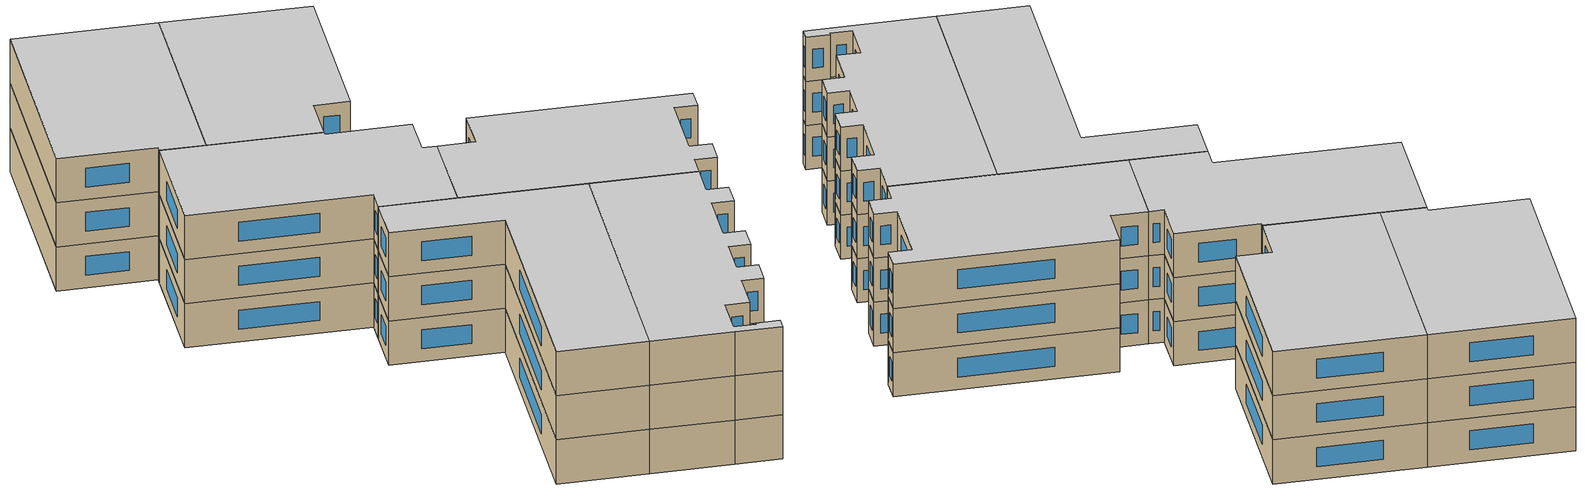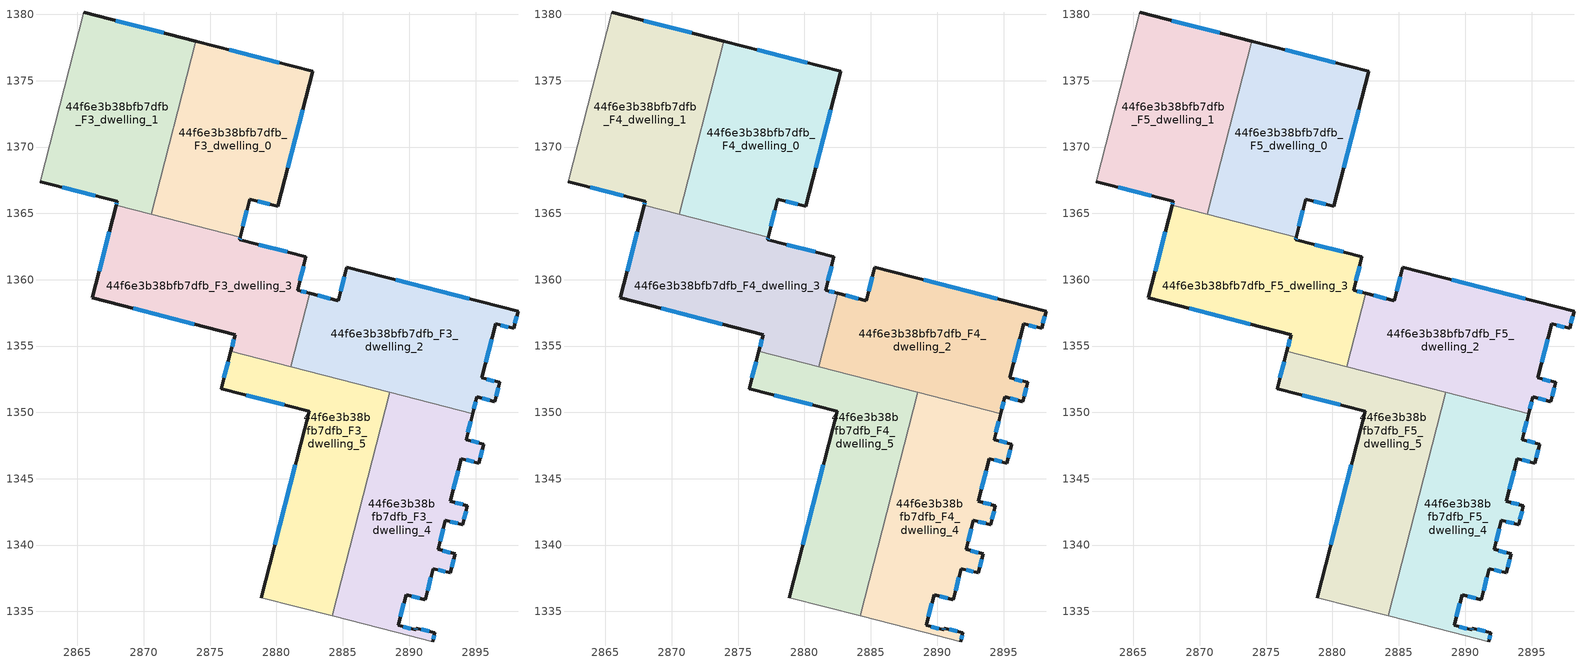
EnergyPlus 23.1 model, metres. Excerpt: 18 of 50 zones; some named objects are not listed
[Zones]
44f6e3b38bfb7dfb_F3_dwelling_0
 floor to 44f6e3b38bfb7dfb_F2_dwelling_0 (EU_floor_Construction): 2882.73,1375.7 2880.11,1365.53 2877.98,1366.06 2877.27,1363.19 2870.57,1364.92 2873.93,1377.97 z9
 wall outside (EU_wall_Construction): 2877.27,1363.19 2877.98,1366.06 2880.11,1365.53 2882.73,1375.7 2873.93,1377.97 z9:12
 wall to 44f6e3b38bfb7dfb_F3_dwelling_1 (EU_wall_Construction): 2873.93,1377.97 2870.57,1364.92 z9:12
 wall to 44f6e3b38bfb7dfb_F3_dwelling_3 (EU_wall_Construction): 2870.57,1364.92 2877.27,1363.19 z9:12
 window (EU_Window_Construction): 2880.22,1376.35 2876.45,1377.32 / 2880.86,1368.44 2881.98,1372.8 / 2878.59,1365.91 2879.5,1365.68 / 2877.47,1364.01 2877.78,1365.24 z9.86:11.14
44f6e3b38bfb7dfb_F3_dwelling_1
 floor to 44f6e3b38bfb7dfb_F2_dwelling_1 (EU_floor_Construction): 2873.93,1377.97 2870.57,1364.92 2867.91,1365.61 2867.98,1365.89 2862.17,1367.39 2865.47,1380.16 z9
 wall outside (EU_wall_Construction): 2873.93,1377.97 2865.47,1380.16 / 2862.17,1367.39 2867.98,1365.89 2867.91,1365.61 z9:12
 wall adiabatic (EU_wall_Construction): 2865.47,1380.16 2862.17,1367.39 z9:12
 wall to 44f6e3b38bfb7dfb_F3_dwelling_3 (EU_wall_Construction): 2867.91,1365.61 2870.57,1364.92 z9:12
 window (EU_Window_Construction): 2871.51,1378.6 2867.88,1379.53 / 2867.96,1365.81 2867.93,1365.69 / 2863.83,1366.96 2866.32,1366.32 z9.86:11.14
44f6e3b38bfb7dfb_F3_dwelling_2
 floor to 44f6e3b38bfb7dfb_F2_dwelling_2 (EU_floor_Construction): 2898.2,1357.62 2897.87,1356.33 2896.52,1356.68 2895.48,1352.6 2896.81,1352.26 2896.44,1350.82 2895.11,1351.16 2894.79,1349.9 2881.06,1353.44 2882.49,1358.98 2884.66,1358.42 2885.31,1360.95 z9
 wall outside (EU_wall_Construction): 2894.79,1349.9 2895.11,1351.16 2896.44,1350.82 2896.81,1352.26 2895.48,1352.6 2896.52,1356.68 2897.87,1356.33 2898.2,1357.62 2885.31,1360.95 2884.66,1358.42 2882.49,1358.98 z9:12
 wall to 44f6e3b38bfb7dfb_F3_dwelling_3 (EU_wall_Construction): 2882.49,1358.98 2881.06,1353.44 z9:12
 wall to 44f6e3b38bfb7dfb_F3_dwelling_5 (EU_wall_Construction): 2881.06,1353.44 2888.54,1351.51 z9:12
 wall to 44f6e3b38bfb7dfb_F3_dwelling_4 (EU_wall_Construction): 2888.54,1351.51 2894.79,1349.9 z9:12
 window (EU_Window_Construction): 2897.97,1356.7 2898.11,1357.25 / 2896.91,1356.58 2897.48,1356.43 / 2895.78,1353.76 2896.22,1355.51 / 2896.43,1352.35 2895.86,1352.5 / 2896.55,1351.23 2896.71,1351.84 / 2895.49,1351.06 2896.06,1350.91 / 2894.88,1350.26 2895.02,1350.8 / 2884.04,1358.58 2883.11,1358.82 / 2885.12,1360.22 2884.84,1359.14 / 2894.52,1358.57 2888.99,1360 z9.86:11.14
44f6e3b38bfb7dfb_F3_dwelling_3
 floor to 44f6e3b38bfb7dfb_F2_dwelling_3 (EU_floor_Construction): 2882.22,1361.74 2881.59,1359.21 2882.49,1358.98 2881.06,1353.44 2876.56,1354.6 2876.88,1355.86 2866.11,1358.63 2867.91,1365.61 2877.27,1363.19 2877.22,1362.99 z9
 wall outside (EU_wall_Construction): 2867.91,1365.61 2866.11,1358.63 2876.88,1355.86 2876.56,1354.6 / 2882.49,1358.98 2881.59,1359.21 2882.22,1361.74 2877.22,1362.99 2877.27,1363.19 z9:12
 wall to 44f6e3b38bfb7dfb_F3_dwelling_5 (EU_wall_Construction): 2876.56,1354.6 2881.06,1353.44 z9:12
 window (EU_Window_Construction): 2876.79,1355.5 2876.65,1354.96 / 2869.19,1357.84 2873.8,1356.65 / 2867.4,1363.61 2866.63,1360.62 / 2877.23,1363.05 2877.25,1363.14 / 2880.79,1362.1 2878.65,1362.63 / 2881.77,1359.93 2882.04,1361.02 / 2882.23,1359.04 2881.85,1359.14 z9.86:11.14
44f6e3b38bfb7dfb_F3_dwelling_4
 floor to 44f6e3b38bfb7dfb_F2_dwelling_4 (EU_floor_Construction): 2894.79,1349.9 2894.29,1347.95 2895.61,1347.61 2895.24,1346.17 2893.92,1346.51 2893.1,1343.29 2894.39,1342.96 2894.02,1341.53 2892.74,1341.86 2892.17,1339.66 2893.46,1339.33 2893.09,1337.9 2891.81,1338.23 2891.21,1335.89 2889.77,1336.26 2889.17,1333.94 2890.48,1333.6 2890.52,1333.74 2891.94,1333.38 2891.77,1332.71 2889.04,1333.42 2884.19,1334.65 2888.54,1351.51 z9
 wall outside (EU_wall_Construction): 2891.77,1332.71 2891.94,1333.38 2890.52,1333.74 2890.48,1333.6 2889.17,1333.94 2889.77,1336.26 2891.21,1335.89 2891.81,1338.23 2893.09,1337.9 2893.46,1339.33 2892.17,1339.66 2892.74,1341.86 2894.02,1341.53 2894.39,1342.96 2893.1,1343.29 2893.92,1346.51 2895.24,1346.17 2895.61,1347.61 2894.29,1347.95 2894.79,1349.9 z9:12
 wall adiabatic (EU_wall_Construction): 2884.19,1334.65 2889.04,1333.42 2891.77,1332.71 z9:12
 wall to 44f6e3b38bfb7dfb_F3_dwelling_5 (EU_wall_Construction): 2888.54,1351.51 2884.19,1334.65 z9:12
 window (EU_Window_Construction): 2893.34,1344.21 2893.69,1345.59 / 2894.02,1343.06 2893.47,1343.2 / 2894.13,1341.94 2894.28,1342.56 / 2893.1,1341.76 2893.66,1341.62 / 2892.34,1340.29 2892.58,1341.23 / 2893.09,1339.43 2892.54,1339.57 / 2893.2,1338.31 2893.36,1338.92 / 2892.18,1338.13 2892.73,1337.99 / 2891.38,1336.56 2891.64,1337.56 / 2890.18,1336.16 2890.8,1336 / 2889.34,1334.6 2889.6,1335.6 / 2890.11,1333.7 2889.55,1333.84 / 2890.51,1333.7 2890.49,1333.64 / 2891.53,1333.48 2890.92,1333.64 / 2891.81,1332.9 2891.89,1333.19 / 2894.43,1348.51 2894.65,1349.34 / 2895.23,1347.7 2894.67,1347.85 / 2895.34,1346.58 2895.5,1347.2 / 2894.3,1346.41 2894.86,1346.27 z9.86:11.14
44f6e3b38bfb7dfb_F3_dwelling_5
 floor to 44f6e3b38bfb7dfb_F2_dwelling_5 (EU_floor_Construction): 2888.54,1351.51 2884.19,1334.65 2878.84,1336.02 2882.47,1350.08 2875.83,1351.79 2876.56,1354.6 z9
 wall outside (EU_wall_Construction): 2876.56,1354.6 2875.83,1351.79 2882.47,1350.08 2878.84,1336.02 z9:12
 wall adiabatic (EU_wall_Construction): 2878.84,1336.02 2884.19,1334.65 z9:12
 window (EU_Window_Construction): 2876.35,1353.8 2876.04,1352.59 / 2881.43,1346.06 2879.88,1340.04 / 2877.73,1351.3 2880.57,1350.57 z9.86:11.14
44f6e3b38bfb7dfb_F4_dwelling_0
 floor to 44f6e3b38bfb7dfb_F3_dwelling_0 (EU_floor_Construction): 2882.73,1375.7 2880.11,1365.53 2877.98,1366.06 2877.27,1363.19 2870.57,1364.92 2873.93,1377.97 z12
 wall outside (EU_wall_Construction): 2877.27,1363.19 2877.98,1366.06 2880.11,1365.53 2882.73,1375.7 2873.93,1377.97 z12:15
 wall to 44f6e3b38bfb7dfb_F4_dwelling_1 (EU_wall_Construction): 2873.93,1377.97 2870.57,1364.92 z12:15
 wall to 44f6e3b38bfb7dfb_F4_dwelling_3 (EU_wall_Construction): 2870.57,1364.92 2877.27,1363.19 z12:15
 window (EU_Window_Construction): 2880.22,1376.35 2876.45,1377.32 / 2880.86,1368.44 2881.98,1372.8 / 2878.59,1365.91 2879.5,1365.68 / 2877.47,1364.01 2877.78,1365.24 z12.86:14.14
44f6e3b38bfb7dfb_F4_dwelling_1
 floor to 44f6e3b38bfb7dfb_F3_dwelling_1 (EU_floor_Construction): 2873.93,1377.97 2870.57,1364.92 2867.91,1365.61 2867.98,1365.89 2862.17,1367.39 2865.47,1380.16 z12
 wall outside (EU_wall_Construction): 2873.93,1377.97 2865.47,1380.16 / 2862.17,1367.39 2867.98,1365.89 2867.91,1365.61 z12:15
 wall adiabatic (EU_wall_Construction): 2865.47,1380.16 2862.17,1367.39 z12:15
 wall to 44f6e3b38bfb7dfb_F4_dwelling_3 (EU_wall_Construction): 2867.91,1365.61 2870.57,1364.92 z12:15
 window (EU_Window_Construction): 2871.51,1378.6 2867.88,1379.53 / 2867.96,1365.81 2867.93,1365.69 / 2863.83,1366.96 2866.32,1366.32 z12.86:14.14
44f6e3b38bfb7dfb_F4_dwelling_2
 floor to 44f6e3b38bfb7dfb_F3_dwelling_2 (EU_floor_Construction): 2898.2,1357.62 2897.87,1356.33 2896.52,1356.68 2895.48,1352.6 2896.81,1352.26 2896.44,1350.82 2895.11,1351.16 2894.79,1349.9 2881.06,1353.44 2882.49,1358.98 2884.66,1358.42 2885.31,1360.95 z12
 wall outside (EU_wall_Construction): 2894.79,1349.9 2895.11,1351.16 2896.44,1350.82 2896.81,1352.26 2895.48,1352.6 2896.52,1356.68 2897.87,1356.33 2898.2,1357.62 2885.31,1360.95 2884.66,1358.42 2882.49,1358.98 z12:15
 wall to 44f6e3b38bfb7dfb_F4_dwelling_3 (EU_wall_Construction): 2882.49,1358.98 2881.06,1353.44 z12:15
 wall to 44f6e3b38bfb7dfb_F4_dwelling_5 (EU_wall_Construction): 2881.06,1353.44 2888.54,1351.51 z12:15
 wall to 44f6e3b38bfb7dfb_F4_dwelling_4 (EU_wall_Construction): 2888.54,1351.51 2894.79,1349.9 z12:15
 window (EU_Window_Construction): 2897.97,1356.7 2898.11,1357.25 / 2896.91,1356.58 2897.48,1356.43 / 2895.78,1353.76 2896.22,1355.51 / 2896.43,1352.35 2895.86,1352.5 / 2896.55,1351.23 2896.71,1351.84 / 2895.49,1351.06 2896.06,1350.91 / 2894.88,1350.26 2895.02,1350.8 / 2884.04,1358.58 2883.11,1358.82 / 2885.12,1360.22 2884.84,1359.14 / 2894.52,1358.57 2888.99,1360 z12.86:14.14
44f6e3b38bfb7dfb_F4_dwelling_3
 floor to 44f6e3b38bfb7dfb_F3_dwelling_3 (EU_floor_Construction): 2882.22,1361.74 2881.59,1359.21 2882.49,1358.98 2881.06,1353.44 2876.56,1354.6 2876.88,1355.86 2866.11,1358.63 2867.91,1365.61 2877.27,1363.19 2877.22,1362.99 z12
 wall outside (EU_wall_Construction): 2867.91,1365.61 2866.11,1358.63 2876.88,1355.86 2876.56,1354.6 / 2882.49,1358.98 2881.59,1359.21 2882.22,1361.74 2877.22,1362.99 2877.27,1363.19 z12:15
 wall to 44f6e3b38bfb7dfb_F4_dwelling_5 (EU_wall_Construction): 2876.56,1354.6 2881.06,1353.44 z12:15
 window (EU_Window_Construction): 2876.79,1355.5 2876.65,1354.96 / 2869.19,1357.84 2873.8,1356.65 / 2867.4,1363.61 2866.63,1360.62 / 2877.23,1363.05 2877.25,1363.14 / 2880.79,1362.1 2878.65,1362.63 / 2881.77,1359.93 2882.04,1361.02 / 2882.23,1359.04 2881.85,1359.14 z12.86:14.14
44f6e3b38bfb7dfb_F4_dwelling_4
 floor to 44f6e3b38bfb7dfb_F3_dwelling_4 (EU_floor_Construction): 2894.79,1349.9 2894.29,1347.95 2895.61,1347.61 2895.24,1346.17 2893.92,1346.51 2893.1,1343.29 2894.39,1342.96 2894.02,1341.53 2892.74,1341.86 2892.17,1339.66 2893.46,1339.33 2893.09,1337.9 2891.81,1338.23 2891.21,1335.89 2889.77,1336.26 2889.17,1333.94 2890.48,1333.6 2890.52,1333.74 2891.94,1333.38 2891.77,1332.71 2889.04,1333.42 2884.19,1334.65 2888.54,1351.51 z12
 wall outside (EU_wall_Construction): 2891.77,1332.71 2891.94,1333.38 2890.52,1333.74 2890.48,1333.6 2889.17,1333.94 2889.77,1336.26 2891.21,1335.89 2891.81,1338.23 2893.09,1337.9 2893.46,1339.33 2892.17,1339.66 2892.74,1341.86 2894.02,1341.53 2894.39,1342.96 2893.1,1343.29 2893.92,1346.51 2895.24,1346.17 2895.61,1347.61 2894.29,1347.95 2894.79,1349.9 z12:15
 wall adiabatic (EU_wall_Construction): 2884.19,1334.65 2889.04,1333.42 2891.77,1332.71 z12:15
 wall to 44f6e3b38bfb7dfb_F4_dwelling_5 (EU_wall_Construction): 2888.54,1351.51 2884.19,1334.65 z12:15
 window (EU_Window_Construction): 2893.34,1344.21 2893.69,1345.59 / 2894.02,1343.06 2893.47,1343.2 / 2894.13,1341.94 2894.28,1342.56 / 2893.1,1341.76 2893.66,1341.62 / 2892.34,1340.29 2892.58,1341.23 / 2893.09,1339.43 2892.54,1339.57 / 2893.2,1338.31 2893.36,1338.92 / 2892.18,1338.13 2892.73,1337.99 / 2891.38,1336.56 2891.64,1337.56 / 2890.18,1336.16 2890.8,1336 / 2889.34,1334.6 2889.6,1335.6 / 2890.11,1333.7 2889.55,1333.84 / 2890.51,1333.7 2890.49,1333.64 / 2891.53,1333.48 2890.92,1333.64 / 2891.81,1332.9 2891.89,1333.19 / 2894.43,1348.51 2894.65,1349.34 / 2895.23,1347.7 2894.67,1347.85 / 2895.34,1346.58 2895.5,1347.2 / 2894.3,1346.41 2894.86,1346.27 z12.86:14.14
44f6e3b38bfb7dfb_F4_dwelling_5
 floor to 44f6e3b38bfb7dfb_F3_dwelling_5 (EU_floor_Construction): 2888.54,1351.51 2884.19,1334.65 2878.84,1336.02 2882.47,1350.08 2875.83,1351.79 2876.56,1354.6 z12
 wall outside (EU_wall_Construction): 2876.56,1354.6 2875.83,1351.79 2882.47,1350.08 2878.84,1336.02 z12:15
 wall adiabatic (EU_wall_Construction): 2878.84,1336.02 2884.19,1334.65 z12:15
 window (EU_Window_Construction): 2876.35,1353.8 2876.04,1352.59 / 2881.43,1346.06 2879.88,1340.04 / 2877.73,1351.3 2880.57,1350.57 z12.86:14.14
44f6e3b38bfb7dfb_F5_dwelling_0
 floor to 44f6e3b38bfb7dfb_F4_dwelling_0 (EU_floor_Construction): 2882.73,1375.7 2880.11,1365.53 2877.98,1366.06 2877.27,1363.19 2870.57,1364.92 2873.93,1377.97 z15
 wall outside (EU_wall_Construction): 2877.27,1363.19 2877.98,1366.06 2880.11,1365.53 2882.73,1375.7 2873.93,1377.97 z15:18
 wall to 44f6e3b38bfb7dfb_F5_dwelling_1 (EU_wall_Construction): 2873.93,1377.97 2870.57,1364.92 z15:18
 wall to 44f6e3b38bfb7dfb_F5_dwelling_3 (EU_wall_Construction): 2870.57,1364.92 2877.27,1363.19 z15:18
 window (EU_Window_Construction): 2880.22,1376.35 2876.45,1377.32 / 2880.86,1368.44 2881.98,1372.8 / 2878.59,1365.91 2879.5,1365.68 / 2877.47,1364.01 2877.78,1365.24 z15.86:17.14
 ceiling to 44f6e3b38bfb7dfb_F6_dwelling_0 (EU_floor_Construction): 2880.11,1365.53 2882.73,1375.7 2873.93,1377.97 2870.57,1364.92 2877.27,1363.19 2877.98,1366.06 z18
44f6e3b38bfb7dfb_F5_dwelling_1
 floor to 44f6e3b38bfb7dfb_F4_dwelling_1 (EU_floor_Construction): 2873.93,1377.97 2870.57,1364.92 2867.91,1365.61 2867.98,1365.89 2862.17,1367.39 2865.47,1380.16 z15
 wall outside (EU_wall_Construction): 2873.93,1377.97 2865.47,1380.16 / 2862.17,1367.39 2867.98,1365.89 2867.91,1365.61 z15:18
 wall adiabatic (EU_wall_Construction): 2865.47,1380.16 2862.17,1367.39 z15:18
 wall to 44f6e3b38bfb7dfb_F5_dwelling_3 (EU_wall_Construction): 2867.91,1365.61 2870.57,1364.92 z15:18
 window (EU_Window_Construction): 2871.51,1378.6 2867.88,1379.53 / 2867.96,1365.81 2867.93,1365.69 / 2863.83,1366.96 2866.32,1366.32 z15.86:17.14
 ceiling to 44f6e3b38bfb7dfb_F6_dwelling_1 (EU_floor_Construction): 2870.57,1364.92 2873.93,1377.97 2865.47,1380.16 2862.17,1367.39 2867.98,1365.89 2867.91,1365.61 z18
44f6e3b38bfb7dfb_F5_dwelling_2
 floor to 44f6e3b38bfb7dfb_F4_dwelling_2 (EU_floor_Construction): 2898.2,1357.62 2897.87,1356.33 2896.52,1356.68 2895.48,1352.6 2896.81,1352.26 2896.44,1350.82 2895.11,1351.16 2894.79,1349.9 2881.06,1353.44 2882.49,1358.98 2884.66,1358.42 2885.31,1360.95 z15
 wall outside (EU_wall_Construction): 2894.79,1349.9 2895.11,1351.16 2896.44,1350.82 2896.81,1352.26 2895.48,1352.6 2896.52,1356.68 2897.87,1356.33 2898.2,1357.62 2885.31,1360.95 2884.66,1358.42 2882.49,1358.98 z15:18
 wall to 44f6e3b38bfb7dfb_F5_dwelling_3 (EU_wall_Construction): 2882.49,1358.98 2881.06,1353.44 z15:18
 wall to 44f6e3b38bfb7dfb_F5_dwelling_5 (EU_wall_Construction): 2881.06,1353.44 2888.54,1351.51 z15:18
 wall to 44f6e3b38bfb7dfb_F5_dwelling_4 (EU_wall_Construction): 2888.54,1351.51 2894.79,1349.9 z15:18
 window (EU_Window_Construction): 2897.97,1356.7 2898.11,1357.25 / 2896.91,1356.58 2897.48,1356.43 / 2895.78,1353.76 2896.22,1355.51 / 2896.43,1352.35 2895.86,1352.5 / 2896.55,1351.23 2896.71,1351.84 / 2895.49,1351.06 2896.06,1350.91 / 2894.88,1350.26 2895.02,1350.8 / 2884.04,1358.58 2883.11,1358.82 / 2885.12,1360.22 2884.84,1359.14 / 2894.52,1358.57 2888.99,1360 z15.86:17.14
 ceiling to 44f6e3b38bfb7dfb_F6_dwelling_2 (EU_floor_Construction): 2896.44,1350.82 2896.81,1352.26 2895.48,1352.6 2896.52,1356.68 2897.87,1356.33 2898.2,1357.62 2885.31,1360.95 2884.66,1358.42 2882.49,1358.98 2881.06,1353.44 2894.79,1349.9 2895.11,1351.16 z18
44f6e3b38bfb7dfb_F5_dwelling_3
 floor to 44f6e3b38bfb7dfb_F4_dwelling_3 (EU_floor_Construction): 2882.22,1361.74 2881.59,1359.21 2882.49,1358.98 2881.06,1353.44 2876.56,1354.6 2876.88,1355.86 2866.11,1358.63 2867.91,1365.61 2877.27,1363.19 2877.22,1362.99 z15
 wall outside (EU_wall_Construction): 2867.91,1365.61 2866.11,1358.63 2876.88,1355.86 2876.56,1354.6 / 2882.49,1358.98 2881.59,1359.21 2882.22,1361.74 2877.22,1362.99 2877.27,1363.19 z15:18
 wall to 44f6e3b38bfb7dfb_F5_dwelling_5 (EU_wall_Construction): 2876.56,1354.6 2881.06,1353.44 z15:18
 window (EU_Window_Construction): 2876.79,1355.5 2876.65,1354.96 / 2869.19,1357.84 2873.8,1356.65 / 2867.4,1363.61 2866.63,1360.62 / 2877.23,1363.05 2877.25,1363.14 / 2880.79,1362.1 2878.65,1362.63 / 2881.77,1359.93 2882.04,1361.02 / 2882.23,1359.04 2881.85,1359.14 z15.86:17.14
 ceiling to 44f6e3b38bfb7dfb_F6_dwelling_3 (EU_floor_Construction): 2881.06,1353.44 2882.49,1358.98 2881.59,1359.21 2882.22,1361.74 2877.22,1362.99 2877.27,1363.19 2867.91,1365.61 2866.11,1358.63 2876.88,1355.86 2876.56,1354.6 z18
44f6e3b38bfb7dfb_F5_dwelling_4
 floor to 44f6e3b38bfb7dfb_F4_dwelling_4 (EU_floor_Construction): 2894.79,1349.9 2894.29,1347.95 2895.61,1347.61 2895.24,1346.17 2893.92,1346.51 2893.1,1343.29 2894.39,1342.96 2894.02,1341.53 2892.74,1341.86 2892.17,1339.66 2893.46,1339.33 2893.09,1337.9 2891.81,1338.23 2891.21,1335.89 2889.77,1336.26 2889.17,1333.94 2890.48,1333.6 2890.52,1333.74 2891.94,1333.38 2891.77,1332.71 2889.04,1333.42 2884.19,1334.65 2888.54,1351.51 z15
 wall outside (EU_wall_Construction): 2891.77,1332.71 2891.94,1333.38 2890.52,1333.74 2890.48,1333.6 2889.17,1333.94 2889.77,1336.26 2891.21,1335.89 2891.81,1338.23 2893.09,1337.9 2893.46,1339.33 2892.17,1339.66 2892.74,1341.86 2894.02,1341.53 2894.39,1342.96 2893.1,1343.29 2893.92,1346.51 2895.24,1346.17 2895.61,1347.61 2894.29,1347.95 2894.79,1349.9 z15:18
 wall adiabatic (EU_wall_Construction): 2884.19,1334.65 2889.04,1333.42 2891.77,1332.71 z15:18
 wall to 44f6e3b38bfb7dfb_F5_dwelling_5 (EU_wall_Construction): 2888.54,1351.51 2884.19,1334.65 z15:18
 window (EU_Window_Construction): 2893.34,1344.21 2893.69,1345.59 / 2894.02,1343.06 2893.47,1343.2 / 2894.13,1341.94 2894.28,1342.56 / 2893.1,1341.76 2893.66,1341.62 / 2892.34,1340.29 2892.58,1341.23 / 2893.09,1339.43 2892.54,1339.57 / 2893.2,1338.31 2893.36,1338.92 / 2892.18,1338.13 2892.73,1337.99 / 2891.38,1336.56 2891.64,1337.56 / 2890.18,1336.16 2890.8,1336 / 2889.34,1334.6 2889.6,1335.6 / 2890.11,1333.7 2889.55,1333.84 / 2890.51,1333.7 2890.49,1333.64 / 2891.53,1333.48 2890.92,1333.64 / 2891.81,1332.9 2891.89,1333.19 / 2894.43,1348.51 2894.65,1349.34 / 2895.23,1347.7 2894.67,1347.85 / 2895.34,1346.58 2895.5,1347.2 / 2894.3,1346.41 2894.86,1346.27 z15.86:17.14
 ceiling to 44f6e3b38bfb7dfb_F6_dwelling_4 (EU_floor_Construction): 2891.94,1333.38 2890.52,1333.74 2890.48,1333.6 2889.17,1333.94 2889.77,1336.26 2891.21,1335.89 2891.81,1338.23 2893.09,1337.9 2893.46,1339.33 2892.17,1339.66 2892.74,1341.86 2894.02,1341.53 2894.39,1342.96 2893.1,1343.29 2893.92,1346.51 2895.24,1346.17 2895.61,1347.61 2894.29,1347.95 2894.79,1349.9 2888.54,1351.51 2884.19,1334.65 2889.04,1333.42 2891.77,1332.71 z18
44f6e3b38bfb7dfb_F5_dwelling_5
 floor to 44f6e3b38bfb7dfb_F4_dwelling_5 (EU_floor_Construction): 2888.54,1351.51 2884.19,1334.65 2878.84,1336.02 2882.47,1350.08 2875.83,1351.79 2876.56,1354.6 z15
 wall outside (EU_wall_Construction): 2876.56,1354.6 2875.83,1351.79 2882.47,1350.08 2878.84,1336.02 z15:18
 wall adiabatic (EU_wall_Construction): 2878.84,1336.02 2884.19,1334.65 z15:18
 window (EU_Window_Construction): 2876.35,1353.8 2876.04,1352.59 / 2881.43,1346.06 2879.88,1340.04 / 2877.73,1351.3 2880.57,1350.57 z15.86:17.14
 ceiling to 44f6e3b38bfb7dfb_F6_dwelling_5 (EU_floor_Construction): 2884.19,1334.65 2888.54,1351.51 2876.56,1354.6 2875.83,1351.79 2882.47,1350.08 2878.84,1336.02 z18
[Building]
EU S2 Campaign: North Axis=0; Terrain=City; Solar Distribution=FullExterior
[Site:Location]
Helsinki-Vantaa.AP: Latitude=60.317; Longitude=24.963; Time Zone=2; Elevation=54.6
[SizingPeriod:WeatherFileDays]
AnnualSizingPeriod: Begin Month=1; Begin Day of Month=1; End Month=12; End Day of Month=31; Day of Week for Start Day=Monday; Use Weather File Daylight Saving Period=No; Use Weather File Rain and Snow Indicators=No
[MATERIAL]
EU_InternalMass_Material: Roughness=MediumRough; Thickness=0.1; Conductivity=1; Density=1800; Specific Heat=900; Thermal Absorptance=0.9; Solar Absorptance=0.7; Visible Absorptance=0.7
[MATERIAL:NOMASS] Roughness=MediumRough; Thermal Absorptance=0.9; Solar Absorptance=0.7; Visible Absorptance=0.7
Name | Thermal Resistance
EU_wall_NoMass | 5.91765
EU_floor_NoMass | 6.2875
[WINDOWMATERIAL:SIMPLEGLAZINGSYSTEM]
EU_Window_SimpleGlazing: UFactor=0.994035; Solar Heat Gain Coefficient=0.7; Visible Transmittance=0.7
[CONSTRUCTION]
EU_wall_Construction: EU_wall_NoMass
EU_floor_Construction: EU_floor_NoMass
EU_Window_Construction: EU_Window_SimpleGlazing
EU_InternalMass_Construction: EU_InternalMass_Material
[ZONE] Type=1; Multiplier=1; Ceiling Height=autocalculate; Floor Area=autocalculate; Part of Total Floor Area=Yes
Name | Volume
44f6e3b38bfb7dfb_F3_dwelling_0; 44f6e3b38bfb7dfb_F4_dwelling_0; 44f6e3b38bfb7dfb_F5_dwelling_0 | 348.108
44f6e3b38bfb7dfb_F3_dwelling_1; 44f6e3b38bfb7dfb_F4_dwelling_1; 44f6e3b38bfb7dfb_F5_dwelling_1 | 348.133
44f6e3b38bfb7dfb_F3_dwelling_2; 44f6e3b38bfb7dfb_F4_dwelling_2; 44f6e3b38bfb7dfb_F5_dwelling_2; 44f6e3b38bfb7dfb_F3_dwelling_3; 44f6e3b38bfb7dfb_F4_dwelling_3; 44f6e3b38bfb7dfb_F5_dwelling_3 | 348.127
44f6e3b38bfb7dfb_F3_dwelling_4; 44f6e3b38bfb7dfb_F4_dwelling_4; 44f6e3b38bfb7dfb_F5_dwelling_4 | 348.132
44f6e3b38bfb7dfb_F3_dwelling_5; 44f6e3b38bfb7dfb_F4_dwelling_5; 44f6e3b38bfb7dfb_F5_dwelling_5 | 348.125
[INTERNALMASS] Construction=EU_InternalMass_Construction
Name | Zone or ZoneList | Surface Area
44f6e3b38bfb7dfb_F3_dwelling_0_EU_InternalMass | 44f6e3b38bfb7dfb_F3_dwelling_0 | 116.036
44f6e3b38bfb7dfb_F3_dwelling_1_EU_InternalMass | 44f6e3b38bfb7dfb_F3_dwelling_1 | 116.044
44f6e3b38bfb7dfb_F3_dwelling_2_EU_InternalMass | 44f6e3b38bfb7dfb_F3_dwelling_2 | 116.042
44f6e3b38bfb7dfb_F3_dwelling_3_EU_InternalMass | 44f6e3b38bfb7dfb_F3_dwelling_3 | 116.042
44f6e3b38bfb7dfb_F3_dwelling_4_EU_InternalMass | 44f6e3b38bfb7dfb_F3_dwelling_4 | 116.044
44f6e3b38bfb7dfb_F3_dwelling_5_EU_InternalMass | 44f6e3b38bfb7dfb_F3_dwelling_5 | 116.041
44f6e3b38bfb7dfb_F4_dwelling_0_EU_InternalMass | 44f6e3b38bfb7dfb_F4_dwelling_0 | 116.036
44f6e3b38bfb7dfb_F4_dwelling_1_EU_InternalMass | 44f6e3b38bfb7dfb_F4_dwelling_1 | 116.044
44f6e3b38bfb7dfb_F4_dwelling_2_EU_InternalMass | 44f6e3b38bfb7dfb_F4_dwelling_2 | 116.042
44f6e3b38bfb7dfb_F4_dwelling_3_EU_InternalMass | 44f6e3b38bfb7dfb_F4_dwelling_3 | 116.042
44f6e3b38bfb7dfb_F4_dwelling_4_EU_InternalMass | 44f6e3b38bfb7dfb_F4_dwelling_4 | 116.044
44f6e3b38bfb7dfb_F4_dwelling_5_EU_InternalMass | 44f6e3b38bfb7dfb_F4_dwelling_5 | 116.041
44f6e3b38bfb7dfb_F5_dwelling_0_EU_InternalMass | 44f6e3b38bfb7dfb_F5_dwelling_0 | 116.036
44f6e3b38bfb7dfb_F5_dwelling_1_EU_InternalMass | 44f6e3b38bfb7dfb_F5_dwelling_1 | 116.044
44f6e3b38bfb7dfb_F5_dwelling_2_EU_InternalMass | 44f6e3b38bfb7dfb_F5_dwelling_2 | 116.042
44f6e3b38bfb7dfb_F5_dwelling_3_EU_InternalMass | 44f6e3b38bfb7dfb_F5_dwelling_3 | 116.042
44f6e3b38bfb7dfb_F5_dwelling_4_EU_InternalMass | 44f6e3b38bfb7dfb_F5_dwelling_4 | 116.044
44f6e3b38bfb7dfb_F5_dwelling_5_EU_InternalMass | 44f6e3b38bfb7dfb_F5_dwelling_5 | 116.041
[OTHEREQUIPMENT] Fuel Type=Electricity; Design Level Calculation Method=Watts/Area; Power per Zone Floor Area=1; Fraction Latent=0; Fraction Radiant=0; Fraction Lost=0; Carbon Dioxide Generation Rate=0; EndUse Subcategory=EU_Step8_InternalGains
Name | Zone or ZoneList or Space or SpaceList | Schedule
EU_Step8_InternalGain_44f6e3b38bfb7dfb_F3_dwelling_0_f000 | 44f6e3b38bfb7dfb_F3_dwelling_0 | EU_Step8_GainSchedule_44f6e3b38bfb7dfb_F3_dwelling_0_f000
EU_Step8_InternalGain_44f6e3b38bfb7dfb_F3_dwelling_1_f000 | 44f6e3b38bfb7dfb_F3_dwelling_1 | EU_Step8_GainSchedule_44f6e3b38bfb7dfb_F3_dwelling_1_f000
EU_Step8_InternalGain_44f6e3b38bfb7dfb_F3_dwelling_2_f000 | 44f6e3b38bfb7dfb_F3_dwelling_2 | EU_Step8_GainSchedule_44f6e3b38bfb7dfb_F3_dwelling_2_f000
EU_Step8_InternalGain_44f6e3b38bfb7dfb_F3_dwelling_3_f000 | 44f6e3b38bfb7dfb_F3_dwelling_3 | EU_Step8_GainSchedule_44f6e3b38bfb7dfb_F3_dwelling_3_f000
EU_Step8_InternalGain_44f6e3b38bfb7dfb_F3_dwelling_4_f000 | 44f6e3b38bfb7dfb_F3_dwelling_4 | EU_Step8_GainSchedule_44f6e3b38bfb7dfb_F3_dwelling_4_f000
EU_Step8_InternalGain_44f6e3b38bfb7dfb_F3_dwelling_5_f000 | 44f6e3b38bfb7dfb_F3_dwelling_5 | EU_Step8_GainSchedule_44f6e3b38bfb7dfb_F3_dwelling_5_f000
EU_Step8_InternalGain_44f6e3b38bfb7dfb_F4_dwelling_0_f000 | 44f6e3b38bfb7dfb_F4_dwelling_0 | EU_Step8_GainSchedule_44f6e3b38bfb7dfb_F4_dwelling_0_f000
EU_Step8_InternalGain_44f6e3b38bfb7dfb_F4_dwelling_1_f000 | 44f6e3b38bfb7dfb_F4_dwelling_1 | EU_Step8_GainSchedule_44f6e3b38bfb7dfb_F4_dwelling_1_f000
EU_Step8_InternalGain_44f6e3b38bfb7dfb_F4_dwelling_2_f000 | 44f6e3b38bfb7dfb_F4_dwelling_2 | EU_Step8_GainSchedule_44f6e3b38bfb7dfb_F4_dwelling_2_f000
EU_Step8_InternalGain_44f6e3b38bfb7dfb_F4_dwelling_3_f000 | 44f6e3b38bfb7dfb_F4_dwelling_3 | EU_Step8_GainSchedule_44f6e3b38bfb7dfb_F4_dwelling_3_f000
EU_Step8_InternalGain_44f6e3b38bfb7dfb_F4_dwelling_4_f000 | 44f6e3b38bfb7dfb_F4_dwelling_4 | EU_Step8_GainSchedule_44f6e3b38bfb7dfb_F4_dwelling_4_f000
EU_Step8_InternalGain_44f6e3b38bfb7dfb_F4_dwelling_5_f000 | 44f6e3b38bfb7dfb_F4_dwelling_5 | EU_Step8_GainSchedule_44f6e3b38bfb7dfb_F4_dwelling_5_f000
EU_Step8_InternalGain_44f6e3b38bfb7dfb_F5_dwelling_0_f000 | 44f6e3b38bfb7dfb_F5_dwelling_0 | EU_Step8_GainSchedule_44f6e3b38bfb7dfb_F5_dwelling_0_f000
EU_Step8_InternalGain_44f6e3b38bfb7dfb_F5_dwelling_1_f000 | 44f6e3b38bfb7dfb_F5_dwelling_1 | EU_Step8_GainSchedule_44f6e3b38bfb7dfb_F5_dwelling_1_f000
EU_Step8_InternalGain_44f6e3b38bfb7dfb_F5_dwelling_2_f000 | 44f6e3b38bfb7dfb_F5_dwelling_2 | EU_Step8_GainSchedule_44f6e3b38bfb7dfb_F5_dwelling_2_f000
EU_Step8_InternalGain_44f6e3b38bfb7dfb_F5_dwelling_3_f000 | 44f6e3b38bfb7dfb_F5_dwelling_3 | EU_Step8_GainSchedule_44f6e3b38bfb7dfb_F5_dwelling_3_f000
EU_Step8_InternalGain_44f6e3b38bfb7dfb_F5_dwelling_4_f000 | 44f6e3b38bfb7dfb_F5_dwelling_4 | EU_Step8_GainSchedule_44f6e3b38bfb7dfb_F5_dwelling_4_f000
EU_Step8_InternalGain_44f6e3b38bfb7dfb_F5_dwelling_5_f000 | 44f6e3b38bfb7dfb_F5_dwelling_5 | EU_Step8_GainSchedule_44f6e3b38bfb7dfb_F5_dwelling_5_f000
[ZONEVENTILATION:DESIGNFLOWRATE] Schedule=EU_AlwaysOn; Design Flow Rate Calculation Method=AirChanges/Hour; Air Changes per Hour=0.596421; Ventilation Type=Natural; Fan Pressure Rise=0; Fan Total Efficiency=1; Constant Term Coefficient=1; Temperature Term Coefficient=0; Velocity Term Coefficient=0; Velocity Squared Term Coefficient=0; Minimum Indoor Temperature=-100; Maximum Indoor Temperature=100; Delta Temperature=-100; Minimum Outdoor Temperature=-100; Maximum Outdoor Temperature=100; Maximum Wind Speed=40
Name | Zone or ZoneList or Space or SpaceList
EU_ConstantAir_44f6e3b38bfb7dfb_F3_dwelling_0 | 44f6e3b38bfb7dfb_F3_dwelling_0
EU_ConstantAir_44f6e3b38bfb7dfb_F3_dwelling_1 | 44f6e3b38bfb7dfb_F3_dwelling_1
EU_ConstantAir_44f6e3b38bfb7dfb_F3_dwelling_2 | 44f6e3b38bfb7dfb_F3_dwelling_2
EU_ConstantAir_44f6e3b38bfb7dfb_F3_dwelling_3 | 44f6e3b38bfb7dfb_F3_dwelling_3
EU_ConstantAir_44f6e3b38bfb7dfb_F3_dwelling_4 | 44f6e3b38bfb7dfb_F3_dwelling_4
EU_ConstantAir_44f6e3b38bfb7dfb_F3_dwelling_5 | 44f6e3b38bfb7dfb_F3_dwelling_5
EU_ConstantAir_44f6e3b38bfb7dfb_F4_dwelling_0 | 44f6e3b38bfb7dfb_F4_dwelling_0
EU_ConstantAir_44f6e3b38bfb7dfb_F4_dwelling_1 | 44f6e3b38bfb7dfb_F4_dwelling_1
EU_ConstantAir_44f6e3b38bfb7dfb_F4_dwelling_2 | 44f6e3b38bfb7dfb_F4_dwelling_2
EU_ConstantAir_44f6e3b38bfb7dfb_F4_dwelling_3 | 44f6e3b38bfb7dfb_F4_dwelling_3
EU_ConstantAir_44f6e3b38bfb7dfb_F4_dwelling_4 | 44f6e3b38bfb7dfb_F4_dwelling_4
EU_ConstantAir_44f6e3b38bfb7dfb_F4_dwelling_5 | 44f6e3b38bfb7dfb_F4_dwelling_5
EU_ConstantAir_44f6e3b38bfb7dfb_F5_dwelling_0 | 44f6e3b38bfb7dfb_F5_dwelling_0
EU_ConstantAir_44f6e3b38bfb7dfb_F5_dwelling_1 | 44f6e3b38bfb7dfb_F5_dwelling_1
EU_ConstantAir_44f6e3b38bfb7dfb_F5_dwelling_2 | 44f6e3b38bfb7dfb_F5_dwelling_2
EU_ConstantAir_44f6e3b38bfb7dfb_F5_dwelling_3 | 44f6e3b38bfb7dfb_F5_dwelling_3
EU_ConstantAir_44f6e3b38bfb7dfb_F5_dwelling_4 | 44f6e3b38bfb7dfb_F5_dwelling_4
EU_ConstantAir_44f6e3b38bfb7dfb_F5_dwelling_5 | 44f6e3b38bfb7dfb_F5_dwelling_5
[HVACTEMPLATE:ZONE:IDEALLOADSAIRSYSTEM] System Availability Schedule=EU_AlwaysOn; Maximum Heating Supply Air Temperature=50; Minimum Cooling Supply Air Temperature=13; Maximum Heating Supply Air Humidity Ratio=0.0156; Minimum Cooling Supply Air Humidity Ratio=0.0077; Heating Limit=NoLimit; Cooling Limit=NoLimit; Heating Availability Schedule=EU_AlwaysOn; Cooling Availability Schedule=EU_CoolingOff; Dehumidification Control Type=ConstantSensibleHeatRatio; Cooling Sensible Heat Ratio=0.7; Dehumidification Setpoint=60; Humidification Control Type=None; Humidification Setpoint=30; Outdoor Air Method=None; Outdoor Air Flow Rate per Person=0.00944; Outdoor Air Flow Rate per Zone Floor Area=0; Outdoor Air Flow Rate per Zone=0; Demand Controlled Ventilation Type=None; Outdoor Air Economizer Type=NoEconomizer; Heat Recovery Type=None; Sensible Heat Recovery Effectiveness=0.7; Latent Heat Recovery Effectiveness=0.65
Name | Template Thermostat
44f6e3b38bfb7dfb_F3_dwelling_0 | EU_HeatOnly_44f6e3b38bfb7dfb_F3_dwelling_0
44f6e3b38bfb7dfb_F3_dwelling_1 | EU_HeatOnly_44f6e3b38bfb7dfb_F3_dwelling_1
44f6e3b38bfb7dfb_F3_dwelling_2 | EU_HeatOnly_44f6e3b38bfb7dfb_F3_dwelling_2
44f6e3b38bfb7dfb_F3_dwelling_3 | EU_HeatOnly_44f6e3b38bfb7dfb_F3_dwelling_3
44f6e3b38bfb7dfb_F3_dwelling_4 | EU_HeatOnly_44f6e3b38bfb7dfb_F3_dwelling_4
44f6e3b38bfb7dfb_F3_dwelling_5 | EU_HeatOnly_44f6e3b38bfb7dfb_F3_dwelling_5
44f6e3b38bfb7dfb_F4_dwelling_0 | EU_HeatOnly_44f6e3b38bfb7dfb_F4_dwelling_0
44f6e3b38bfb7dfb_F4_dwelling_1 | EU_HeatOnly_44f6e3b38bfb7dfb_F4_dwelling_1
44f6e3b38bfb7dfb_F4_dwelling_2 | EU_HeatOnly_44f6e3b38bfb7dfb_F4_dwelling_2
44f6e3b38bfb7dfb_F4_dwelling_3 | EU_HeatOnly_44f6e3b38bfb7dfb_F4_dwelling_3
44f6e3b38bfb7dfb_F4_dwelling_4 | EU_HeatOnly_44f6e3b38bfb7dfb_F4_dwelling_4
44f6e3b38bfb7dfb_F4_dwelling_5 | EU_HeatOnly_44f6e3b38bfb7dfb_F4_dwelling_5
44f6e3b38bfb7dfb_F5_dwelling_0 | EU_HeatOnly_44f6e3b38bfb7dfb_F5_dwelling_0
44f6e3b38bfb7dfb_F5_dwelling_1 | EU_HeatOnly_44f6e3b38bfb7dfb_F5_dwelling_1
44f6e3b38bfb7dfb_F5_dwelling_2 | EU_HeatOnly_44f6e3b38bfb7dfb_F5_dwelling_2
44f6e3b38bfb7dfb_F5_dwelling_3 | EU_HeatOnly_44f6e3b38bfb7dfb_F5_dwelling_3
44f6e3b38bfb7dfb_F5_dwelling_4 | EU_HeatOnly_44f6e3b38bfb7dfb_F5_dwelling_4
44f6e3b38bfb7dfb_F5_dwelling_5 | EU_HeatOnly_44f6e3b38bfb7dfb_F5_dwelling_5
[SIZING:ZONE] Zone Cooling Design Supply Air Temperature Input Method=SupplyAirTemperature; Zone Cooling Design Supply Air Temperature=13; Zone Heating Design Supply Air Temperature Input Method=SupplyAirTemperature; Zone Heating Design Supply Air Temperature=50; Zone Cooling Design Supply Air Humidity Ratio=0.008; Zone Heating Design Supply Air Humidity Ratio=0.008; Cooling Design Air Flow Method=DesignDay; Cooling Design Air Flow Rate=0; Cooling Minimum Air Flow per Zone Floor Area=0.000762; Cooling Minimum Air Flow=0; Cooling Minimum Air Flow Fraction=0.2; Heating Design Air Flow Method=DesignDay; Heating Design Air Flow Rate=0; Heating Maximum Air Flow per Zone Floor Area=0.002032; Heating Maximum Air Flow=0.141576; Heating Maximum Air Flow Fraction=0.3; Account for Dedicated Outdoor Air System=No; Dedicated Outdoor Air System Control Strategy=NeutralSupplyAir; Dedicated Outdoor Air Low Setpoint Temperature for Design=autosize; Dedicated Outdoor Air High Setpoint Temperature for Design=autosize; Zone Load Sizing Method=Sensible Load Only No Latent Load; Zone Latent Cooling Design Supply Air Humidity Ratio Input Method=HumidityRatioDifference; Zone Cooling Design Supply Air Humidity Ratio Difference=0.005; Zone Latent Heating Design Supply Air Humidity Ratio Input Method=HumidityRatioDifference; Zone Humidification Design Supply Air Humidity Ratio Difference=0.005
44f6e3b38bfb7dfb_F3_dwelling_0; 44f6e3b38bfb7dfb_F3_dwelling_1; 44f6e3b38bfb7dfb_F3_dwelling_2; 44f6e3b38bfb7dfb_F3_dwelling_3; 44f6e3b38bfb7dfb_F3_dwelling_4; 44f6e3b38bfb7dfb_F3_dwelling_5; 44f6e3b38bfb7dfb_F4_dwelling_0; 44f6e3b38bfb7dfb_F4_dwelling_1; 44f6e3b38bfb7dfb_F4_dwelling_2; 44f6e3b38bfb7dfb_F4_dwelling_3; 44f6e3b38bfb7dfb_F4_dwelling_4; 44f6e3b38bfb7dfb_F4_dwelling_5; 44f6e3b38bfb7dfb_F5_dwelling_0; 44f6e3b38bfb7dfb_F5_dwelling_1; 44f6e3b38bfb7dfb_F5_dwelling_2; 44f6e3b38bfb7dfb_F5_dwelling_3; 44f6e3b38bfb7dfb_F5_dwelling_4; 44f6e3b38bfb7dfb_F5_dwelling_5
[SCHEDULE:CONSTANT]
Name | Hourly Value
EU_AlwaysOn | 1
EU_CoolingOff | 0
[SCHEDULE:FILE] Column Number=1; Rows to Skip at Top=0; Number of Hours of Data=8760; Column Separator=Comma; Interpolate to Timestep=No; Minutes per Item=60; Adjust Schedule for Daylight Savings=Yes
Name | File
EU_Step8_GainSchedule_44f6e3b38bfb7dfb_F3_dwelling_0_f000 | ../../schedules/44f6e3b38bfb7dfb/44f6e3b38bfb7dfb_F3_dwelling_0_f000_gain.csv
EU_Step8_GainSchedule_44f6e3b38bfb7dfb_F3_dwelling_1_f000 | ../../schedules/44f6e3b38bfb7dfb/44f6e3b38bfb7dfb_F3_dwelling_1_f000_gain.csv
EU_Step8_GainSchedule_44f6e3b38bfb7dfb_F3_dwelling_2_f000 | ../../schedules/44f6e3b38bfb7dfb/44f6e3b38bfb7dfb_F3_dwelling_2_f000_gain.csv
EU_Step8_GainSchedule_44f6e3b38bfb7dfb_F3_dwelling_3_f000 | ../../schedules/44f6e3b38bfb7dfb/44f6e3b38bfb7dfb_F3_dwelling_3_f000_gain.csv
EU_Step8_GainSchedule_44f6e3b38bfb7dfb_F3_dwelling_4_f000 | ../../schedules/44f6e3b38bfb7dfb/44f6e3b38bfb7dfb_F3_dwelling_4_f000_gain.csv
EU_Step8_GainSchedule_44f6e3b38bfb7dfb_F3_dwelling_5_f000 | ../../schedules/44f6e3b38bfb7dfb/44f6e3b38bfb7dfb_F3_dwelling_5_f000_gain.csv
EU_Step8_GainSchedule_44f6e3b38bfb7dfb_F4_dwelling_0_f000 | ../../schedules/44f6e3b38bfb7dfb/44f6e3b38bfb7dfb_F4_dwelling_0_f000_gain.csv
EU_Step8_GainSchedule_44f6e3b38bfb7dfb_F4_dwelling_1_f000 | ../../schedules/44f6e3b38bfb7dfb/44f6e3b38bfb7dfb_F4_dwelling_1_f000_gain.csv
EU_Step8_GainSchedule_44f6e3b38bfb7dfb_F4_dwelling_2_f000 | ../../schedules/44f6e3b38bfb7dfb/44f6e3b38bfb7dfb_F4_dwelling_2_f000_gain.csv
EU_Step8_GainSchedule_44f6e3b38bfb7dfb_F4_dwelling_3_f000 | ../../schedules/44f6e3b38bfb7dfb/44f6e3b38bfb7dfb_F4_dwelling_3_f000_gain.csv
EU_Step8_GainSchedule_44f6e3b38bfb7dfb_F4_dwelling_4_f000 | ../../schedules/44f6e3b38bfb7dfb/44f6e3b38bfb7dfb_F4_dwelling_4_f000_gain.csv
EU_Step8_GainSchedule_44f6e3b38bfb7dfb_F4_dwelling_5_f000 | ../../schedules/44f6e3b38bfb7dfb/44f6e3b38bfb7dfb_F4_dwelling_5_f000_gain.csv
EU_Step8_GainSchedule_44f6e3b38bfb7dfb_F5_dwelling_0_f000 | ../../schedules/44f6e3b38bfb7dfb/44f6e3b38bfb7dfb_F5_dwelling_0_f000_gain.csv
EU_Step8_GainSchedule_44f6e3b38bfb7dfb_F5_dwelling_1_f000 | ../../schedules/44f6e3b38bfb7dfb/44f6e3b38bfb7dfb_F5_dwelling_1_f000_gain.csv
EU_Step8_GainSchedule_44f6e3b38bfb7dfb_F5_dwelling_2_f000 | ../../schedules/44f6e3b38bfb7dfb/44f6e3b38bfb7dfb_F5_dwelling_2_f000_gain.csv
EU_Step8_GainSchedule_44f6e3b38bfb7dfb_F5_dwelling_3_f000 | ../../schedules/44f6e3b38bfb7dfb/44f6e3b38bfb7dfb_F5_dwelling_3_f000_gain.csv
EU_Step8_GainSchedule_44f6e3b38bfb7dfb_F5_dwelling_4_f000 | ../../schedules/44f6e3b38bfb7dfb/44f6e3b38bfb7dfb_F5_dwelling_4_f000_gain.csv
EU_Step8_GainSchedule_44f6e3b38bfb7dfb_F5_dwelling_5_f000 | ../../schedules/44f6e3b38bfb7dfb/44f6e3b38bfb7dfb_F5_dwelling_5_f000_gain.csv
